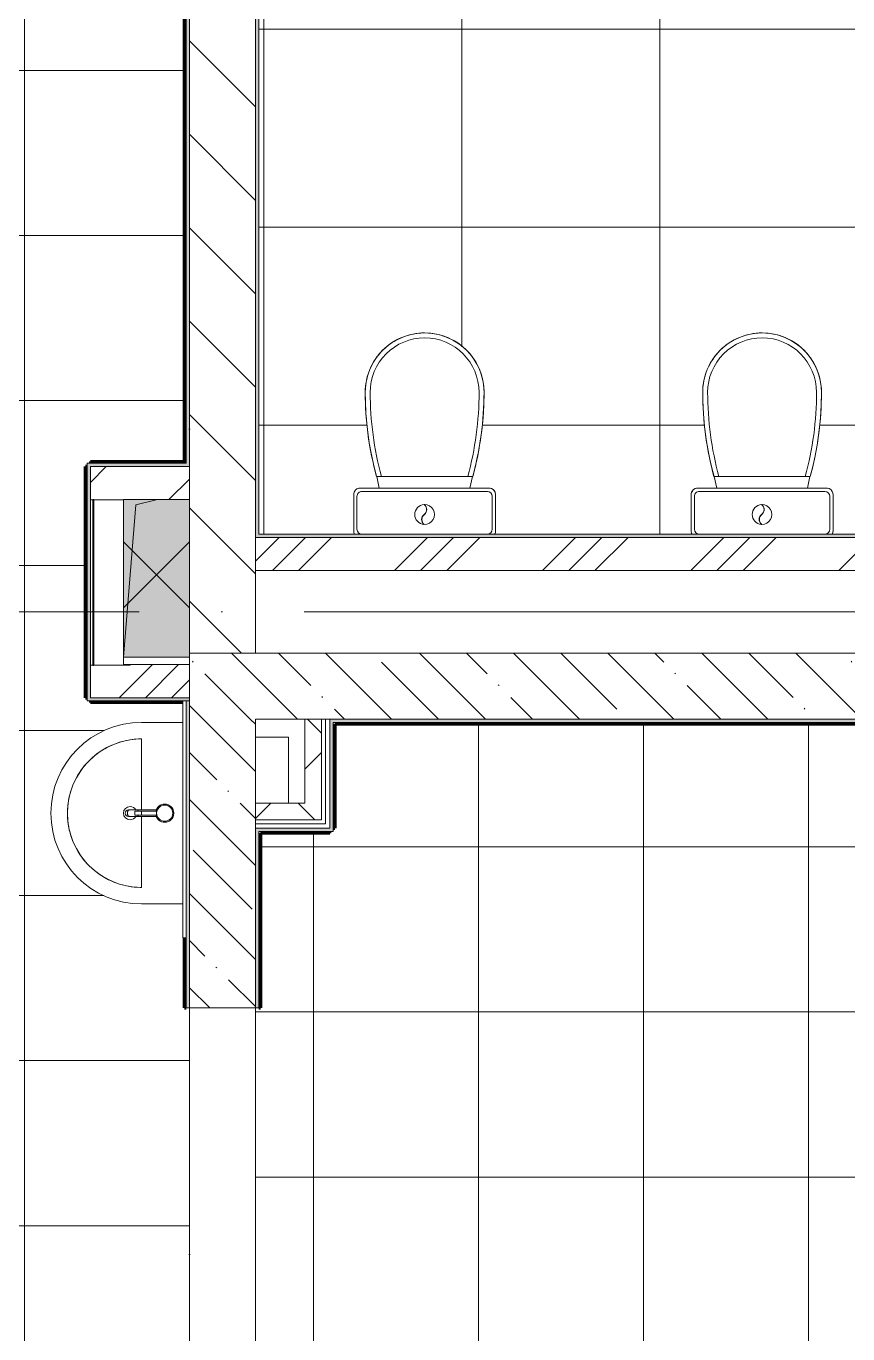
# Model space of a CAD drawing. Header units: millimetres. Extents: x 97 to 215964, y -4577 to 60645.
# Drawn here: x 194803 to 197293, y 10938 to 14899 of the extents above; entities that cross this region are included whole.
import ezdxf

# ---------------------------------------------------------------- set-up
doc = ezdxf.new("R2010")
doc.units = ezdxf.units.MM
doc.linetypes.add('ADSK_Линия сетки', pattern=[2500, 2000, -250, 0, -250])
for name, color, linetype, lineweight in [('A-DETL-GENF-OTLN', 92, 'Continuous', 9), ('A-FLOR-____-OTLN', 192, 'Continuous', 9), ('A-FLOR-____-PATT', 8, 'Continuous', 9), ('A-GENM-____-MCUT', 13, 'Continuous', 9), ('A-GENM-____-OTLN', 13, 'Continuous', 9), ('A-WALL-____-MCUT', 113, 'Continuous', 9), ('A-WALL-____-PATT', 111, 'Continuous', 9), ('A-WALL-FNSH-MCUT', 113, 'Continuous', 9), ('I-WALL-____-OTLN', 2, 'Continuous', 9), ('P-SANR-FIXT-OTLN', 6, 'Continuous', 9), ('S-GRID-____-OTLN', 1, 'Continuous', 9)]:
    doc.layers.add(name, color=color, linetype=linetype, lineweight=lineweight)
pattern_1 = [(45, (0, 0), (-224.5064, 224.5064), []), (45, (79.38, 0), (0, 449.0128), []), (45, (-79.38, 0), (0, 449.0128), [])]
pattern_2 = [(135, (0, 0), (-142.5612, -142.5612), []), (135, (142.56, 0), (-142.5612, -142.5612), [252.016, -50.403, 3.353, -47.05])]
pattern_3 = [(45, (0, 0), (-141.42136, 141.42136), []), (135, (0, 0), (-141.42136, -141.42136), [])]

# ---------------------------------------------------------------- blocks, each defined once
blk = doc.blocks.new('ASML_АР_Отделка Люка - ВО Отделка люков_Грунтовка 0_Шпатлевка 0_Окраска 0_0-42722003-О_АИ_ПП_8_400_Целиком')
at = {"layer": 'A-GENM-____-MCUT', "color": 130, "lineweight": 25}
for p, q in [((250, 3), (-250, 3)), ((-250, 3), (-250, 0)), ((250, 0), (250, 3)), ((-250, 0), (250, 0))]:
    blk.add_line(p, q, dxfattribs=at)
blk = doc.blocks.new('0083_СОШ675_АР_R22_rvt-1-О_АИ_ПП_8_400_Целиком')
at = {"layer": 'A-WALL-____-PATT', "lineweight": 5}
h = blk.add_hatch(dxfattribs=at)
h.set_pattern_fill('FP_10', color=10, style=0, pattern_type=2)
h.set_pattern_definition([(135, (0, 0), (-141.42136, -141.42136), [])])
h.paths.add_polyline_path([(136700, 13000), (136700, 15725), (136500, 15725), (136500, 13000), (136573.6, 13000)])
h.paths.add_polyline_path([(136500, 16125), (136700, 16125), (136700, 18625), (136500, 18625), (136500, 17711.4)])
h = blk.add_hatch(dxfattribs=at)
h.set_pattern_fill('FP_11', color=10, style=0, pattern_type=2)
h.set_pattern_definition(pattern_1)
h.paths.add_polyline_path([(136207, 13463.9), (136300, 13465), (136300, 13565), (136200, 13565), (136200, 13463.9)])
h = blk.add_hatch(dxfattribs=at)
h.set_pattern_fill('FP_11', color=10, style=0, pattern_type=2)
h.set_pattern_definition(pattern_1)
h.paths.add_polyline_path([(136500, 13465), (136500, 13565), (136300, 13565), (136300, 13465)])
h = blk.add_hatch(dxfattribs=at)
h.set_pattern_fill('FP_11', color=10, style=0, pattern_type=2)
h.set_pattern_definition(pattern_1)
h.paths.add_polyline_path([(139775, 13250), (139775, 13350), (136700, 13350), (136700, 13250), (139718, 13250)])
h = blk.add_hatch(dxfattribs=at)
h.set_pattern_fill('FP_8', color=10, style=0, pattern_type=2)
h.set_pattern_definition(pattern_2)
h.paths.add_polyline_path([(140346.9, 12800), (140450, 12800), (140450, 13000), (136500, 13000), (136500, 12800), (139089.1, 12800)])
h = blk.add_hatch(dxfattribs=at)
h.set_pattern_fill('FP_11', color=10, style=0, pattern_type=2)
h.set_pattern_definition(pattern_1)
h.paths.add_polyline_path([(136200, 12865), (136500, 12865), (136500, 12965), (136200, 12963.9)])
h = blk.add_hatch(dxfattribs=at)
h.set_pattern_fill('FP_8', color=10, style=0, pattern_type=2)
h.set_pattern_definition(pattern_2)
h.paths.add_polyline_path([(136500, 10425), (136700, 10425), (136700, 10825), (136500, 10825)])
h.paths.add_polyline_path([(136700, 11925), (136700, 12800), (136500, 12800), (136500, 11925), (136573.6, 11925)])
h = blk.add_hatch(dxfattribs=at)
h.set_pattern_fill('FP_17', color=252, style=0, pattern_type=2)
h.set_pattern_definition(pattern_3)
h.paths.add_polyline_path([(136850, 12545), (136900, 12545), (136900, 12800), (136850, 12800)])
h = blk.add_hatch(dxfattribs=at)
h.set_pattern_fill('FP_17', color=252, style=0, pattern_type=2)
h.set_pattern_definition(pattern_3)
h.paths.add_polyline_path([(136900, 12495), (136900, 12545), (136700, 12545), (136700, 12495), (136888, 12495)])
at = {"layer": 'A-FLOR-____-OTLN', "color": 90}
for p, q in [((136700, 12745), (136800, 12745)), ((136800, 12745), (136800, 12545))]:
    blk.add_line(p, q, dxfattribs=at)
at = {"layer": 'A-WALL-____-MCUT', "color": 50, "lineweight": 13}
for p, q in [((136500, 15725), (136500, 13000)), ((136700, 13000), (136700, 15725)), ((136300, 13565), (136200, 13565)), ((136200, 13565), (136200, 13463.9)), ((136500, 13565), (136300, 13565)), ((136500, 13465), (136500, 13565)), ((136200, 13463.9), (136207, 13463.9)), ((136210, 13463.9), (136300, 13463.9)), ((136300, 13463.9), (136300, 13465)), ((136300, 13465), (136500, 13465)), ((139775, 13350), (136700, 13350)), ((136700, 13350), (136700, 13250)), ((136700, 13250), (139775, 13250)), ((136500, 13000), (136700, 13000)), ((140450, 13000), (136500, 13000)), ((136500, 13000), (136500, 12800)), ((136207, 12963.9), (136200, 12963.9)), ((136200, 12963.9), (136200, 12865)), ((136320, 12963.9), (136210, 12963.9)), ((136500, 12965), (136320, 12965)), ((136320, 12965), (136320, 12963.9)), ((136500, 12865), (136500, 12965)), ((136200, 12865), (136500, 12865)), ((136500, 12800), (136500, 11925)), ((136700, 12800), (140450, 12800)), ((136700, 11925), (136700, 12800)), ((136900, 12800), (136850, 12800)), ((136850, 12800), (136850, 12545)), ((136900, 12800), (136900, 12545)), ((136850, 12545), (136700, 12545)), ((136700, 12545), (136700, 12495)), ((136900, 12545), (136900, 12495)), ((136900, 12495), (136700, 12495)), ((136500, 11925), (136700, 11925))]:
    blk.add_line(p, q, dxfattribs=at)
at = {"layer": 'A-WALL-____-MCUT', "color": 10, "lineweight": 5}
for p, q in [((136912.5, 12800), (136912.5, 12545)), ((136912.5, 12545), (136912.5, 12495)), ((136912.5, 12482.5), (136700, 12482.5)), ((136912.5, 12495), (136912.5, 12482.5))]:
    blk.add_line(p, q, dxfattribs=at)
at = {"layer": 'A-WALL-FNSH-MCUT', "color": 90}
for p, q in [((136912.5, 12800), (136900, 12800)), ((136925, 12800), (136912.5, 12800)), ((136925, 12545), (136925, 12800)), ((136925, 12495), (136925, 12545)), ((136700, 12495), (136700, 12482.5)), ((136700, 12482.5), (136700, 12470)), ((136925, 12482.5), (136925, 12495)), ((136925, 12470), (136925, 12482.5)), ((136700, 12470), (136925, 12470))]:
    blk.add_line(p, q, dxfattribs=at)
at = {"layer": 'I-WALL-____-OTLN', "color": 90}
for p, q in [((136300, 13463.9), (136300, 12965)), ((136300, 12965), (136320, 12965))]:
    blk.add_line(p, q, dxfattribs=at)
at = {"layer": 'A-GENM-____-OTLN', "color": 90, "lineweight": 9, "rotation": 90}
blk.add_blockref('ASML_АР_Отделка Люка - ВО Отделка люков_Грунтовка 0_Шпатлевка 0_Окраска 0_0-42722003-О_АИ_ПП_8_400_Целиком', (136210, 13213.9), dxfattribs=at)
blk = doc.blocks.new('MiraCad_GMd_-Ut_TaskBox_FormHorizon - MiraCad_GMd_-Ut_TaskBox_FormHorizon-V151-О_АИ_ПП_8_400_Целиком')
at = {"layer": 'A-DETL-GENF-OTLN', "lineweight": 18}
for points in [[(-250, 100), (212.2, 62.2), (227.5, -3.4), (226.4, 100), (77.3, 100)], [(-250, -100), (227.5, -100), (226.4, 100), (-250, 100)]]:
    blk.add_hatch(color=256, dxfattribs=at).paths.add_polyline_path(points)
at = {"layer": 'A-DETL-GENF-OTLN', "color": 7}
for p, q in [((-250, 100), (212.2, 62.2)), ((-250, -100), (-250, 100)), ((-250, 100), (212.2, 62.2)), ((212.2, 62.2), (227.5, -3.4)), ((212.2, 62.2), (227.5, -3.4))]:
    blk.add_line(p, q, dxfattribs=at)
at = {"layer": 'A-GENM-____-OTLN', "color": 170, "lineweight": 18}
for p, q in [((-250, 100), (-250, -100)), ((100, -100), (-100, 100)), ((100, 100), (-100, -100))]:
    blk.add_line(p, q, dxfattribs=at)
blk = doc.blocks.new('ВК_Унитаз_ГОСТ 30493-96_R20 - С косым выпуском-V186-О_АИ_ПП_8_400_Целиком')
at = {"layer": 'P-SANR-FIXT-OTLN', "color": 170, "lineweight": 18}
for p, q in [((130, 215), (20, 215)), ((20, 215), (130, 215)), ((125, 205), (25, 205)), ((140, -190), (140, 190)), ((150, 195), (150, 190.8)), ((150, -195), (150, 195)), ((150, 195), (150, -195)), ((185, 145), (150, 137.4)), ((185, 130.7), (185, 145.7)), ((185, 130.7), (185, -130.7)), ((150, -137.4), (185, -145)), ((185, -145.7), (185, -130.7)), ((20, -215), (130, -215)), ((130, -215), (20, -215)), ((25, -205), (125, -205))]:
    blk.add_line(p, q, dxfattribs=at)
at = {"layer": 'P-SANR-FIXT-OTLN', "color": 170, "lineweight": 18, "flags": 128}
for points in [[(185, 145.7), (222.5, 155.2), (260.3, 163.1), (298.4, 169.6), (336.7, 174.5), (375.2, 177.8), (413.8, 179.6), (440, 180)], [(440, -180), (401.4, -179.2), (362.8, -176.9), (324.4, -173.1), (286.1, -167.7), (248.1, -160.7), (210.4, -152.3), (185, -145.7)]]:
    blk.add_lwpolyline(points, dxfattribs=at)
at = {"layer": 'P-SANR-FIXT-OTLN', "color": 170, "lineweight": 18}
for centre, radius, start, end in [((20, 195), 20, 90, 121.7465), ((20, 195), 20, 90, 119.9283), ((20, 195), 20, 110, 119.9153), ((25, 190), 15, 90, 179.764), ((20, 195), 20, 90, 100), ((125, 190), 15, 0, 90), ((130, 195), 20, 360, 90), ((130, 195), 20, 80, 90), ((130, 195), 20, 0, 90), ((130, 195), 20, 50, 70), ((130, 195), 20, 20, 40), ((130, 195), 20, 360, 10), ((440, -786), 966, 90, 105.3062), ((440, -786), 966, 90, 105.3062), ((440, -801), 966, 90, 105.3062), ((440, 0), 180, 0, 90), ((440, 0), 180, 270, 90), ((440, 0), 165, 0, 90), ((55, -10.9), 19.1, 37.7116, 141.5159), ((70, 0.1), 30, 178.194, 1.3536), ((70, -0.1), 30, 2.9611, 176.4965), ((55, -10), 19, 37.7541, 141.885), ((85, 13.3), 19.1, 217.7541, 321.5226), ((85, 12.4), 18.9, 217.7116, 322.1574), ((440, 0), 180, 270, 360), ((440, 0), 165, 270, 0), ((440, 801), 966, 254.6938, 270), ((440, 786), 966, 254.6938, 270), ((440, 786), 966, 254.6938, 270), ((25, -190), 15, 180.236, 270), ((125, -190), 15, 270, 0), ((130, -195), 20, 270, 0), ((130, -195), 20, 270, 0), ((130, -195), 20, 350, 0), ((20, -195), 20, 238.2535, 270), ((20, -195), 20, 240.0717, 270), ((20, -195), 20, 240.0887, 250), ((20, -195), 20, 260, 270), ((130, -195), 20, 270, 280), ((130, -195), 20, 290, 310), ((130, -195), 20, 320, 340)]:
    blk.add_arc(centre, radius, start, end, dxfattribs=at)
blk = doc.blocks.new('ВК_Умывальник_Полукруглый_Керамический_ГОСТ30493-96_R20 - 2-ой величины-V189-О_АИ_ПП_8_400_Целиком')
at = {"layer": 'P-SANR-FIXT-OTLN', "color": 170, "lineweight": 18}
for p, q in [((136480, 12790), (136355, 12790)), ((136355, 12740), (136355, 12525)), ((136355, 12505.1), (136355, 12290)), ((136355, 12240), (136480, 12240))]:
    blk.add_line(p, q, dxfattribs=at)
at = {"layer": 'P-SANR-FIXT-OTLN', "color": 170, "lineweight": 18, "flags": 128}
blk.add_lwpolyline([(136355, 12740), (136346, 12739.8), (136337, 12739.3), (136328.1, 12738.4), (136319.2, 12737.2), (136310.3, 12735.5), (136301.5, 12733.6), (136292.8, 12731.3), (136284.2, 12728.6), (136275.7, 12725.6), (136267.4, 12722.3), (136259.2, 12718.6), (136251.1, 12714.6), (136243.2, 12710.3), (136235.5, 12705.7), (136228, 12700.7), (136220.6, 12695.5), (136213.5, 12690), (136206.6, 12684.2), (136200, 12678.1), (136193.6, 12671.8), (136187.5, 12665.2), (136181.6, 12658.4), (136176, 12651.3), (136170.7, 12644.1), (136165.7, 12636.6), (136161, 12628.9), (136156.6, 12621.1), (136152.5, 12613.1), (136148.7, 12604.9), (136145.3, 12596.6), (136142.2, 12588.1), (136139.4, 12579.5), (136137, 12570.9), (136135, 12562.1), (136133.3, 12553.3), (136131.9, 12544.4), (136130.9, 12535.4), (136130.3, 12526.4), (136130, 12517.5), (136130.1, 12508.5), (136130.5, 12499.5), (136131.3, 12490.5), (136132.5, 12481.6), (136134, 12472.7), (136135.9, 12463.9), (136138.1, 12455.2), (136140.7, 12446.6), (136143.6, 12438), (136146.8, 12429.6), (136150.4, 12421.4), (136154.3, 12413.3), (136158.5, 12405.3), (136163.1, 12397.6), (136167.9, 12390), (136173.1, 12382.6), (136178.5, 12375.4), (136184.3, 12368.5), (136190.2, 12361.8), (136196.5, 12355.3), (136203, 12349.1), (136209.8, 12343.2), (136216.8, 12337.5), (136224, 12332.1), (136231.4, 12327), (136239, 12322.2), (136246.8, 12317.7), (136254.8, 12313.6), (136262.9, 12309.7), (136271.2, 12306.2), (136279.6, 12303), (136288.2, 12300.2), (136296.8, 12297.7), (136305.5, 12295.5), (136314.4, 12293.7), (136323.2, 12292.3), (136332.2, 12291.2), (136341.2, 12290.5), (136350.1, 12290.1), (136355, 12290)], dxfattribs=at)
at = {"layer": 'P-SANR-FIXT-OTLN', "color": 170, "lineweight": 18}
for centre, radius, start, end in [((136355, 12515), 275, 90, 270), ((136355, 12515), 225, 90, 270), ((136320, 12515), 20, 90, 270), ((136320, 12515), 20, 30, 90), ((136320, 12515), 20, 270, 330)]:
    blk.add_arc(centre, radius, start, end, dxfattribs=at)
blk = doc.blocks.new('xxx_Смеситель_ГОСТ 25809-96_R20 - Смеситель-3431601-О_АИ_ПП_8_400_Целиком')
at = {"layer": 'P-SANR-FIXT-OTLN', "color": 170, "lineweight": 18}
for p, q in [((3135.3, 51074.8), (3135.3, 51016.6)), ((3139.3, 51075.4), (3139.3, 51029.7)), ((3151.3, 51029.7), (3151.3, 51075.4)), ((3155.3, 51016.6), (3155.3, 51074.8)), ((3139.3, 51029.7), (3139.3, 51009)), ((3140.3, 51029.8), (3150.3, 51029.8)), ((3151.3, 51009), (3151.3, 51029.7)), ((3135.3, 51016.6), (3135.3, 50993.9)), ((3135.3, 50993.9), (3135.3, 50990)), ((3140.3, 51009), (3139.3, 51009)), ((3139.3, 51009), (3140.3, 51009)), ((3150.3, 51009), (3140.3, 51009)), ((3150.3, 51009), (3151.3, 51009)), ((3151.3, 51009), (3150.3, 51009)), ((3155.3, 50993.9), (3155.3, 51016.6)), ((3155.3, 50990), (3155.3, 50993.9))]:
    blk.add_line(p, q, dxfattribs=at)
for radius, start, end in [(27.5, 0, 180), (27.5, 161.9769, 180), (27.5, 143.3119, 156.6878), (24.5, 360, 180), (27.5, 101.9767, 135), (27.5, 83.3116, 96.6875), (27.5, 45, 78.0226), (27.5, 23.3113, 36.6872), (27.5, 0, 18.0223), (27.5, 180, 198.0231), (27.5, 180, 258.9224), (27.5, 203.3122, 216.6881), (24.5, 180, 360), (27.5, 225, 258.0233), (24.5, 255, 259.7702), (24.5, 255, 259.7702), (24.5, 280.2298, 285), (24.5, 280.2298, 285), (27.5, 281.0769, 0), (27.5, 281.9774, 315), (27.5, 323.3128, 336.6887), (27.5, 341.9777, 0)]:
    blk.add_arc((3145.3, 51100), radius, start, end, dxfattribs=at)
for start_param, end_param in [(3.141593, 4.712389), (4.712389, 6.283185)]:
    blk.add_ellipse((3145.3, 50990), major_axis=(10, 0), ratio=0.965926, start_param=start_param, end_param=end_param, dxfattribs=at)
for points, knots in [([(3138.6, 51076.4), (3138.7, 51076.4), (3138.8, 51076.3), (3139.2, 51076.2), (3139.8, 51076.1), (3140.4, 51076), (3140.7, 51075.9)], [0.77430556, 0.77430556, 0.77430556, 0.77430556, 0.78298611, 0.79166667, 0.82638889, 0.86111111, 0.86111111, 0.86111111, 0.86111111]), ([(3149.8, 51075.9), (3150.1, 51075.9), (3150.6, 51076), (3151.1, 51076.2), (3151.6, 51076.3), (3151.8, 51076.4), (3151.9, 51076.4)], [0.13888889, 0.13888889, 0.13888889, 0.13888889, 0.16666667, 0.19444444, 0.20833333, 0.22222222, 0.22222222, 0.22222222, 0.22222222]), ([(3139.3, 51029.3), (3139.3, 51029.3), (3139.3, 51029.3), (3139.4, 51029.2), (3139.6, 51029.2), (3139.8, 51029.2), (3140.1, 51029.2), (3140.3, 51029.2)], [0, 0, 0, 0, 0.166667, 0.333333, 0.5, 0.666667, 1, 1, 1, 1]), ([(3151.3, 51029.7), (3151.3, 51029.7), (3151.2, 51029.7), (3151.1, 51029.8), (3151, 51029.8), (3150.7, 51029.8), (3150.4, 51029.8), (3150.3, 51029.8)], [0, 0, 0, 0, 0.166667, 0.333333, 0.5, 0.666667, 1, 1, 1, 1]), ([(3140.3, 51020.3), (3138.8, 51019.9), (3136.8, 51019.1), (3135.5, 51017.7), (3135.3, 51016.9), (3135.3, 51016.6)], [0.1666667, 0.1666667, 0.1666667, 0.1666667, 0.3333333, 0.4166667, 0.5, 0.5, 0.5, 0.5]), ([(3145.3, 50986.8), (3144.4, 50986.8), (3143.1, 50986.9), (3141.4, 50987.3), (3140.3, 50987.7), (3139.3, 50988.1), (3138.7, 50988.5), (3138, 50989), (3137.3, 50989.5), (3136.7, 50990.2), (3136.3, 50990.7), (3136, 50991.2), (3135.8, 50991.6), (3135.6, 50992), (3135.5, 50992.5), (3135.4, 50992.9), (3135.3, 50993.4), (3135.3, 50993.7), (3135.3, 50993.9)], [0, 0, 0, 0, 0.0833333, 0.125, 0.1666667, 0.2083333, 0.2291667, 0.25, 0.2916667, 0.3333333, 0.3541667, 0.375, 0.3958333, 0.4166667, 0.4375, 0.4583333, 0.4791667, 0.5, 0.5, 0.5, 0.5]), ([(3155.3, 50993.9), (3155.3, 50993.7), (3155.3, 50993.4), (3155.2, 50992.9), (3155.1, 50992.5), (3154.9, 50992), (3154.7, 50991.6), (3154.5, 50991.2), (3154.2, 50990.7), (3153.9, 50990.3), (3153.6, 50989.9), (3153.1, 50989.4), (3152.5, 50989), (3151.9, 50988.5), (3151.2, 50988.1), (3150.3, 50987.7), (3149.1, 50987.3), (3147.5, 50986.9), (3146.1, 50986.8), (3145.3, 50986.8)], [0.5, 0.5, 0.5, 0.5, 0.5208333, 0.5416667, 0.5625, 0.5833333, 0.6041667, 0.625, 0.6458333, 0.6666667, 0.6875, 0.7083333, 0.75, 0.7708333, 0.7916667, 0.8333333, 0.875, 0.9166667, 1, 1, 1, 1])]:
    blk.add_open_spline(points, degree=3, knots=knots, dxfattribs=at)
for points in [[(3139.3, 51075.4), (3139.3, 51075.4), (3139.4, 51075.4), (3139.6, 51075.4), (3139.8, 51075.3), (3140, 51075.3), (3140.2, 51075.3), (3140.3, 51075.3)], [(3139.4, 51074.9), (3139.3, 51074.9), (3139.3, 51074.9), (3139.3, 51075), (3139.3, 51075)], [(3140.3, 51075.3), (3141.9, 51074.9), (3145.3, 51074.6), (3148.6, 51074.9), (3150.3, 51075.3)], [(3150.3, 51075.3), (3150.4, 51075.3), (3150.5, 51075.3), (3150.8, 51075.3), (3151, 51075.4), (3151.1, 51075.4), (3151.2, 51075.4), (3151.2, 51075.4)], [(3151.3, 51075), (3151.3, 51075), (3151.3, 51075), (3151.2, 51074.9)], [(3140.3, 51029.8), (3140.1, 51029.8), (3139.7, 51029.8), (3139.4, 51029.8), (3139.3, 51029.7), (3139.3, 51029.7)], [(3150.3, 51029.2), (3150.4, 51029.2), (3150.8, 51029.2), (3151.2, 51029.2), (3151.3, 51029.3), (3151.3, 51029.3)], [(3155.3, 51016.6), (3155.3, 51016.9), (3155, 51017.7), (3154, 51018.7), (3152.4, 51019.6), (3151, 51020.1), (3150.3, 51020.3)]]:
    blk.add_open_spline(points, degree=3, dxfattribs=at)
blk = doc.blocks.new('0083_СОШ675_ВК_R22_rvt-1-О_АИ_ПП_8_400_Целиком')
at = {"layer": 'A-GENM-____-OTLN', "color": 170, "lineweight": 18, "rotation": 89.99999999999879}
blk.add_blockref('MiraCad_GMd_-Ut_TaskBox_FormHorizon - MiraCad_GMd_-Ut_TaskBox_FormHorizon-V151-О_АИ_ПП_8_400_Целиком', (136400, 13237.5), dxfattribs=at)
at = {"layer": 'P-SANR-FIXT-OTLN', "color": 170, "lineweight": 18}
for name, p, rotation in [('ВК_Унитаз_ГОСТ 30493-96_R20 - С косым выпуском-V186-О_АИ_ПП_8_400_Целиком', (137212.5, 13350), 89.99999999999476), ('ВК_Унитаз_ГОСТ 30493-96_R20 - С косым выпуском-V186-О_АИ_ПП_8_400_Целиком', (138235, 13350), 89.99999999999476), ('xxx_Смеситель_ГОСТ 25809-96_R20 - Смеситель-3431601-О_АИ_ПП_8_400_Целиком', (85325, 15660.3), 269.9999999999998)]:
    blk.add_blockref(name, p, dxfattribs=dict(at, rotation=rotation))
blk.add_blockref('ВК_Умывальник_Полукруглый_Керамический_ГОСТ30493-96_R20 - 2-ой величины-V189-О_АИ_ПП_8_400_Целиком', (0, 0), dxfattribs=at)

msp = doc.modelspace()

# ---------------------------------------------------------------- hatches: boundary and pattern name
at = {"layer": 'A-FLOR-____-PATT'}
h = msp.add_hatch(dxfattribs=at)
h.set_pattern_fill('FP_185', color=256, style=0, pattern_type=2)
h.set_pattern_definition([(270, (193297.86, 14765), (500, 3e-14), []), (0, (193297.86, 14765), (0, 500), [])])
h.paths.add_polyline_path([(191512.865903, 10240), (194982.843981, 10240), (194982.843981, 10327.5), (195182.843981, 10327.5), (195182.843981, 10240), (195282.887824, 10240), (195282.887824, 10825), (195297.865903, 10825), (195297.865903, 11925), (195282.887824, 11925), (195282.887824, 12137.5), (195277.887824, 12137.5), (195277.887824, 12240.023905), (195152.887824, 12240.023905), (195095.712109, 12246.033314), (195041.035247, 12263.798904), (194991.24688, 12292.544231), (194948.522997, 12331.012988), (194914.730838, 12377.523905), (194891.347282, 12430.044231), (194879.394303, 12486.278577), (194879.394303, 12543.769232), (194891.347282, 12600.003578), (194916.754408, 12655.30911), (194950.169829, 12700.517635), (194991.24688, 12737.503578), (195041.035247, 12766.248905), (195095.712109, 12784.014495), (195152.887824, 12790.023905), (195277.887824, 12790.023905), (195277.887824, 12850), (194997.887824, 12850), (194997.806703, 12855), (194987.887824, 12855), (194987.887824, 12865), (194982.887824, 12865), (194982.887824, 13565), (194987.887824, 13565), (194987.887824, 13575), (194997.887824, 13575), (194998.560195, 13580), (195282.888824, 13580), (195282.888824, 15709.999414), (195097.865903, 15709.999414), (195097.381119, 15714.999414), (195087.865903, 15714.999414), (195087.865903, 15724.999414), (195082.865903, 15724.999414), (195082.865903, 16124.999414), (195087.865903, 16124.999414), (195087.865903, 16134.999414), (195097.865903, 16134.999414), (195097.865903, 16139.999414), (195282.888824, 16139.999414), (195282.888824, 19009.999414), (195097.865903, 19009.999414), (195097.843981, 19014.999414), (195087.865903, 19014.999414), (195087.865903, 19024.999414), (195082.865903, 19024.999414), (195082.865903, 19290.000586), (191512.865903, 19290.000586), (191512.865903, 19024.999414), (191507.865903, 19024.999414), (191507.865903, 19014.999414), (191497.865903, 19014.999414), (191496.809498, 19009.999414), (191312.865903, 19009.999414), (191312.865903, 18924.999414), (191297.843981, 18924.802119), (191297.865903, 17824.999414), (191312.865903, 17824.999414), (191312.865903, 16139.999414), (191497.865903, 16139.999414), (191497.865903, 16134.999414), (191507.865903, 16134.999414), (191507.865903, 16124.999414), (191512.865903, 16124.999414), (191512.865903, 15724.999414), (191507.865903, 15724.999414), (191507.865903, 15714.999414), (191497.865903, 15714.999414), (191497.843981, 15709.999414), (191312.865903, 15709.999414), (191312.865903, 10440), (191497.865903, 10440), (191497.865903, 10435), (191507.865903, 10435), (191507.865903, 10425), (191512.865903, 10424.579731), (191512.865903, 10383.707685)])
h.paths.add_polyline_path([(195106.057697, 12522.094972), (195108.058195, 12523.684159), (195109.939983, 12523.226223)])
h.paths.add_polyline_path([(195117.887824, 12495.023905), (195123.064205, 12495.705388), (195131.273703, 12500.301473), (195133.657706, 12503.003089), (195135.208332, 12505.023905), (195114.939983, 12505.364646), (195109.939983, 12507.093177), (195106.057697, 12507.952837), (195103.54901, 12512.504024), (195103.557697, 12517.612095), (195106.057697, 12522.094972), (195122.01955, 12525.023905), (195135.208332, 12525.023905), (195129.060426, 12531.444644), (195127.887824, 12532.344413), (195123.064205, 12534.342421), (195115.805785, 12534.749799), (195112.711443, 12534.342421), (195104.501945, 12529.746336), (195102.117942, 12527.04472), (195099.945996, 12523.523905), (195098.467085, 12519.423828), (195098.467085, 12510.623981), (195099.945996, 12506.523905), (195102.117942, 12503.003089), (195106.715222, 12498.603165), (195107.887824, 12497.703396), (195115.805785, 12495.29801)])
h.paths.add_polyline_path([(195108.058195, 12506.36365), (195106.057697, 12507.952837), (195111.77011, 12505.824805)])
h = msp.add_hatch(dxfattribs=at)
h.set_pattern_fill('FP_161', color=256, style=0, pattern_type=2)
h.set_pattern_definition([(0, (197322.9, 16090), (0, 600), []), (90, (197322.9, 16090), (-600, 4e-14), [])])
h.paths.add_polyline_path([(198562.887824, 13360.000586), (198562.887824, 15478.117081), (198560.887824, 15478.117081), (198560.887824, 15516.996498), (198358.654017, 15517.839285), (198292.627812, 15521.979023), (198285.290458, 15523.884828), (198282.887824, 15525.408228), (198282.887824, 15789.709971), (198288.595377, 15792.384334), (198292.627812, 15793.139176), (198370.540945, 15797.800125), (198445.774267, 15798.209004), (198560.887824, 15798.210642), (198560.887824, 15837.001119), (198562.887824, 15837.001119), (198562.887824, 16119.045549), (198560.887824, 16119.045549), (198560.887824, 16157.924966), (198368.663707, 16158.283018), (198292.627812, 16162.907491), (198285.290458, 16164.813296), (198282.887824, 16166.336696), (198282.887824, 16430.638439), (198288.595377, 16433.312802), (198292.627812, 16434.067644), (198380.859445, 16438.929088), (198449.388034, 16439.13911), (198560.887824, 16439.13911), (198560.887824, 16477.929587), (198562.887824, 16477.929587), (198562.887824, 16749.045549), (198560.887824, 16749.045549), (198560.887824, 16787.924966), (198358.654017, 16788.767753), (198292.627812, 16792.907491), (198285.290458, 16794.813296), (198282.887824, 16796.336696), (198282.887824, 17060.638439), (198288.595377, 17063.312802), (198302.170012, 17064.696231), (198380.859445, 17068.929088), (198449.388034, 17069.13911), (198560.887824, 17069.13911), (198560.887824, 17107.929587), (198562.887824, 17107.929587), (198562.887824, 17304.988223), (199037.926742, 17304.988223), (199037.926742, 17323.996862), (199047.887824, 17323.996862), (199047.887824, 18423.996862), (199037.926742, 18423.996862), (199037.926742, 18415), (198717.865903, 18415), (198717.865903, 18605.000586), (198388.740798, 18605.000586), (198388.740798, 18603.285092), (198365.740798, 18586.574614), (198365.761614, 18569.977542), (198370.740798, 18569.977542), (198370.161537, 18534.977542), (198365.811841, 18534.478238), (198370.740798, 18499.836377), (198336.740798, 18499.836377), (198341.719983, 18534.977542), (198286.740798, 18533.977542), (198285.669002, 18344.977542), (198282.301612, 18341.867422), (198278.793909, 18341.663798), (198273.498777, 18343.897607), (198271.812595, 18344.977542), (198270.740798, 18348.977542), (198271.812595, 18349.243129), (198270.740798, 18352.99678), (198270.103559, 18534.977542), (198215.761614, 18534.831247), (198220.740798, 18499.836377), (198186.740798, 18499.836377), (198191.719983, 18534.977542), (198186.740798, 18534.977542), (198187.320059, 18569.977542), (198191.740798, 18569.977542), (198191.740798, 18586.574614), (198168.740798, 18603.285092), (198168.740798, 18605.000586), (197560.458741, 18604.042258), (197572.708741, 18600.128452), (197847.41224, 18600.128452), (197847.41224, 18292.129997), (197752.887824, 18292.129997), (197752.887824, 18289.977542), (197352.887824, 18289.977542), (197352.887824, 18292.129997), (197004.58058, 18292.129997), (197004.58058, 18289.977542), (196604.58058, 18289.977542), (196604.58058, 18292.129997), (196292.887824, 18292.129997), (196292.887824, 18289.977542), (195892.887824, 18289.977542), (195892.887824, 18292.129997), (195769.015118, 18292.129997), (195769.015118, 18600.128452), (196078.524329, 18601.278427), (196079.191908, 18601.812954), (196085.316908, 18605.000586), (195507.887824, 18605.000586), (195507.887824, 13360.000586), (195797.666716, 13360.946688), (195796.070141, 13364.801161), (195795.388658, 13374.977542), (195796.204072, 13485.477262), (195799.456619, 13491.787031), (195803.579169, 13495.909581), (195809.259291, 13498.901319), (195810.212277, 13499.296059), (195820.388658, 13499.977542), (195872.956225, 13499.977542), (195859.202346, 13559.057936), (195845.388658, 13620.924712), (195833.868722, 13711.867472), (195830.798106, 13793.087613), (195836.522009, 13836.56497), (195854.504085, 13879.977542), (195883.109437, 13917.256763), (195920.388658, 13945.862115), (195947.475515, 13957.834872), (195967.683515, 13964.355303), (196013.837752, 13969.52346), (196056.976086, 13963.844191), (196073.3018, 13957.734438), (196100.794679, 13945.550564), (196137.667878, 13917.256763), (196166.27323, 13879.977542), (196184.766419, 13832.682685), (196190.388658, 13789.977542), (196186.561264, 13704.071685), (196173.060011, 13609.793297), (196147.82109, 13499.977542), (196210.888377, 13499.162127), (196217.198146, 13495.909581), (196221.320696, 13491.787031), (196224.312435, 13486.106908), (196224.707174, 13485.153923), (196225.388658, 13474.977542), (196224.573243, 13364.477822), (196223.110599, 13360.000586), (196820.165883, 13360.946688), (196818.569308, 13364.801161), (196817.887824, 13374.977542), (196818.703239, 13485.477262), (196821.955786, 13491.787031), (196826.078336, 13495.909581), (196831.758458, 13498.901319), (196832.711443, 13499.296059), (196842.887824, 13499.977542), (196895.455392, 13499.977542), (196883.167068, 13552.58382), (196867.887824, 13620.924712), (196856.367889, 13711.867472), (196853.297273, 13793.087613), (196859.021175, 13836.56497), (196877.003252, 13879.977542), (196905.608604, 13917.256763), (196943.676443, 13946.240358), (196969.974682, 13957.834872), (196990.182682, 13964.355303), (197036.336919, 13969.52346), (197079.475252, 13963.844191), (197095.800966, 13957.734438), (197123.293845, 13945.550564), (197160.167045, 13917.256763), (197188.772397, 13879.977542), (197207.265586, 13832.682685), (197212.887824, 13789.977542), (197209.060431, 13704.071685), (197195.559177, 13609.793297), (197170.320257, 13499.977542), (197233.387544, 13499.162127), (197239.697313, 13495.909581), (197243.819863, 13491.787031), (197246.811601, 13486.106908), (197247.206341, 13485.153923), (197247.887824, 13474.977542), (197247.072409, 13364.477822), (197245.609766, 13360.000586), (197840.165883, 13360.946688), (197838.569308, 13364.801161), (197837.887824, 13374.977542), (197838.703239, 13485.477262), (197841.955786, 13491.787031), (197846.078336, 13495.909581), (197851.758458, 13498.901319), (197852.711443, 13499.296059), (197862.887824, 13499.977542), (197915.455392, 13499.977542), (197901.701512, 13559.057936), (197887.000889, 13627.525317), (197876.367889, 13711.867472), (197873.297273, 13793.087613), (197879.021175, 13836.56497), (197897.003252, 13879.977542), (197925.608604, 13917.256763), (197962.887824, 13945.862115), (197989.974682, 13957.834872), (198010.182682, 13964.355303), (198056.336919, 13969.52346), (198099.475252, 13963.844191), (198115.800966, 13957.734438), (198143.293845, 13945.550564), (198180.167045, 13917.256763), (198208.772397, 13879.977542), (198227.265586, 13832.682685), (198232.887824, 13789.977542), (198229.060431, 13704.071685), (198215.559177, 13609.793297), (198190.320257, 13499.977542), (198253.387544, 13499.162127), (198259.697313, 13495.909581), (198263.819863, 13491.787031), (198266.811601, 13486.106908), (198267.206341, 13485.153923), (198267.887824, 13474.977542), (198267.072409, 13364.477822), (198265.609766, 13360.000586), (198515.880822, 13360.000586)])
h.paths.add_polyline_path([(196992.742159, 15925), (196992.742159, 16027.791036), (196979.974613, 16051.802131), (196992.742159, 16058.591084), (196992.764081, 16149.978128), (197192.764081, 16149.978128), (197192.742159, 15925)])
h.paths.add_polyline_path([(198238.740798, 18569.977542), (198341.740798, 18569.977542), (198341.740798, 18586.574614), (198318.740798, 18603.285092), (198318.740798, 18605.000586), (198238.740798, 18605.000586), (198238.740798, 18603.285092), (198215.740798, 18586.574614), (198215.740798, 18569.977542), (198236.396243, 18569.977542)])
h.paths.add_polyline_path([(196108.621878, 18600.128452), (196790.217085, 18601.278427), (196790.884664, 18601.812954), (196797.009664, 18605.000586), (196100.458741, 18604.042258), (196107.251425, 18601.278427)])
h.paths.add_polyline_path([(197533.066908, 18600.128452), (197538.524329, 18601.278427), (197539.191908, 18601.812954), (197545.316908, 18605.000586), (196812.151497, 18604.042258), (196824.401497, 18600.128452), (197415.347761, 18600.128452)])
h = msp.add_hatch(dxfattribs=at)
h.set_pattern_fill('FP_207', color=256, style=0, pattern_type=2)
h.set_pattern_definition([(0, (199672.87, 6412.5), (0, 500), []), (90, (199672.87, 6412.5), (-500, 3e-14), [])])
h.paths.add_polyline_path([(199773.640687, 40.000586), (203447.865903, 40.000586), (203447.865903, 225), (203452.865903, 225.000586), (203452.865903, 235.000586), (203462.865903, 235.000586), (203462.865903, 240.000586), (203832.865903, 240.000586), (203832.865903, 774.999414), (203847.865903, 774.999414), (203847.865903, 3274.999414), (203832.865903, 3274.999414), (203832.865903, 10125), (203847.865903, 10125), (203847.865903, 12625), (203832.865903, 12625), (203832.865903, 12800), (199257.887824, 12800), (199257.887824, 12790.000586), (199247.887824, 12790.000586), (199247.887824, 12785.000586), (195737.887825, 12785.000586), (195737.887825, 12470.000607), (195732.887825, 12470.000607), (195732.887218, 12460.000607), (195722.887825, 12460.000607), (195722.173539, 12455.000607), (195512.887824, 12455.000607), (195512.887824, 11925), (195497.865903, 11924.225435), (195497.887824, 10825), (195512.887824, 10825), (195512.887824, 10440.001172), (199247.887824, 10440.001172), (199247.887824, 10435.001172), (199257.887824, 10435.001172), (199257.887824, 10425.001172), (199262.887824, 10424.940931), (199262.887824, 8749.999414), (199247.865903, 8749.999414), (199247.865903, 8714.999414), (199047.865903, 8714.999414), (199047.887824, 7109.999414), (199262.887824, 7110.001172), (199262.887824, 240.000586), (199652.865903, 240.000586), (199652.865903, 235.000586), (199662.865903, 235.000586), (199662.865903, 225.000586), (199667.865903, 224.615949), (199667.865903, 40.000586)])
at = {"layer": 'A-WALL-____-PATT'}
for points in [[(195507.887824, 13350.000586), (195507.887824, 18615.000586), (195497.887824, 18615.000586), (195497.887824, 13350.000586)], [(195297.888824, 13565), (195297.888824, 15714.999414), (195287.888824, 15714.999414), (195287.888824, 13565)], [(195287.888824, 13565), (195287.888824, 13575), (194987.887824, 13575), (194987.887824, 13565), (194997.887824, 13565)], [(194997.887824, 12855), (194997.887824, 13565), (194987.887824, 13565), (194987.887824, 12855)], [(197258.120956, 13350.000586), (198562.887824, 13350.000586), (198562.887824, 13360.000586), (195507.887824, 13360.000586), (195507.887824, 13350.000586), (196943.676443, 13350.000586)], [(195287.887824, 12855), (195297.887824, 12855), (195297.887824, 12865), (194997.887824, 12865), (194997.887824, 12855), (195277.887824, 12855)], [(199144.760755, 12790.000586), (199257.887824, 12790.000586), (199257.887824, 12800.000586), (195722.887825, 12800.000586), (195722.887825, 12790.000586), (197887.000889, 12790.000586)], [(195732.887825, 12470.000607), (195732.887825, 12790.000586), (195722.887825, 12790.000586), (195722.887825, 12470.000607)], [(195507.887824, 12460.000607), (195732.887825, 12460.000607), (195732.887825, 12470.000607), (195507.887824, 12470.000607)]]:
    msp.add_hatch(color=7, dxfattribs=at).paths.add_polyline_path(points)
h = msp.add_hatch(color=7, dxfattribs=at)
h.paths.add_polyline_path([(195297.887824, 10225), (195297.887824, 10825), (195287.887824, 10825), (195287.887824, 10225)])
h.paths.add_polyline_path([(195287.887824, 11925), (195297.887824, 11925), (195297.887824, 12855), (195287.887824, 12855), (195287.887824, 12137.5)])
h = msp.add_hatch(color=7, dxfattribs=at)
h.paths.add_polyline_path([(195507.887824, 10435.001172), (195507.887824, 10825), (195497.887824, 10825), (195497.887824, 10435.001172)])
h.paths.add_polyline_path([(195497.887824, 11925), (195507.887824, 11925), (195507.887824, 12470.000607), (195497.887824, 12470.000607), (195497.887824, 12337.769378)])

# ---------------------------------------------------------------- linework, layer by layer
at = {"layer": 'A-FLOR-____-OTLN'}
for p, q in [((195297.865903, 10825), (195297.865903, 11925)), ((195497.865903, 11925), (195497.865903, 10825))]:
    msp.add_line(p, q, dxfattribs=at)
at = {"layer": 'A-WALL-____-MCUT', "color": 7}
for p, q in [((195287.888824, 15714.999414), (195287.888824, 13575)), ((195297.888824, 13565), (195297.888824, 15724.999414)), ((195287.888824, 13575), (194987.887824, 13575)), ((194987.887824, 13575), (194987.887824, 12855)), ((194997.887824, 13565), (195297.888824, 13565)), ((194997.887824, 12865), (194997.887824, 13565)), ((194987.887824, 12855), (195277.887824, 12855)), ((195297.887824, 12865), (194997.887824, 12865)), ((195297.887824, 11925), (195297.887824, 12865)), ((199247.887824, 12800.000586), (195722.887825, 12800.000586)), ((195722.887825, 12800.000586), (195722.887825, 12470.000607)), ((195732.887825, 12790.000586), (199257.887824, 12790.000586)), ((195732.887825, 12460.000607), (195732.887825, 12790.000586)), ((195497.887824, 12470.000607), (195497.887824, 11925)), ((195722.887825, 12470.000607), (195497.887824, 12470.000607)), ((195507.887824, 11925), (195507.887824, 12460.000607)), ((195507.887824, 12460.000607), (195732.887825, 12460.000607)), ((195287.887824, 12137.5), (195287.887824, 11925)), ((195287.887824, 11925), (195297.887824, 11925)), ((195497.887824, 11925), (195507.887824, 11925))]:
    msp.add_line(p, q, dxfattribs=at)
at = {"layer": 'A-WALL-____-MCUT'}
msp.add_line((195287.887824, 12855), (195297.887824, 12855), dxfattribs=at)
at = {"layer": 'A-WALL-FNSH-MCUT', "color": 7}
for p, q in [((195497.887824, 18625.000586), (195497.887824, 13350.000586)), ((195507.887824, 13360.000586), (195507.887824, 18605.000586)), ((198562.887824, 13360.000586), (195507.887824, 13360.000586)), ((195497.887824, 13350.000586), (198572.887824, 13350.000586))]:
    msp.add_line(p, q, dxfattribs=at)
at = {"layer": 'I-WALL-____-OTLN', "color": 20, "lineweight": 90}
for p, q in [((195282.888824, 13575), (195282.888824, 15714.999414)), ((194982.887824, 12865), (194982.887824, 13565)), ((194987.887824, 13565), (194982.887824, 13565)), ((194997.887824, 13580), (195287.912189, 13580)), ((194997.887824, 13580), (194997.887824, 13575)), ((194982.887824, 12865), (194987.887824, 12865)), ((194997.887824, 12855), (194997.887824, 12850)), ((195277.887824, 12850), (194997.887824, 12850)), ((195282.887824, 11925), (195282.887824, 12137.5)), ((195282.887824, 11925), (195287.887824, 11925))]:
    msp.add_line(p, q, dxfattribs=at)
at = {"layer": 'I-WALL-____-OTLN'}
for p, q in [((195277.887824, 12137.5), (195277.887824, 12855)), ((195287.887824, 12855), (195277.887824, 12855)), ((195287.887824, 12855), (195287.887824, 12137.5)), ((195287.887824, 12137.5), (195277.887824, 12137.5))]:
    msp.add_line(p, q, dxfattribs=at)
at = {"layer": 'I-WALL-____-OTLN', "color": 5, "lineweight": 90}
for p, q in [((199247.887824, 12785.000586), (195737.887825, 12785.000586)), ((195737.887825, 12785.000586), (195737.887825, 12470.000607)), ((195512.887824, 12455.000607), (195512.887824, 11925)), ((195722.887825, 12455.000607), (195512.887824, 12455.000607)), ((195722.887825, 12455.000607), (195722.887825, 12460.000607)), ((195732.887825, 12470.000607), (195737.887825, 12470.000607)), ((195507.887824, 11925), (195512.887824, 11925))]:
    msp.add_line(p, q, dxfattribs=at)
at = {"layer": 'S-GRID-____-OTLN', "linetype": 'ADSK_Линия сетки'}
for p, q in [((195297.888824, -3572.657751), (195297.888824, 60644.999414)), ((215146.441901, 13125.11992), (158117.887824, 13125.11992))]:
    msp.add_line(p, q, dxfattribs=at)

# ---------------------------------------------------------------- block references
at = {"color": 250, "lineweight": 5}
for name in ['0083_СОШ675_АР_R22_rvt-1-О_АИ_ПП_8_400_Целиком', '0083_СОШ675_ВК_R22_rvt-1-О_АИ_ПП_8_400_Целиком']:
    msp.add_blockref(name, (58797.887824, 0), dxfattribs=at)

doc.saveas('drawing.dxf')
